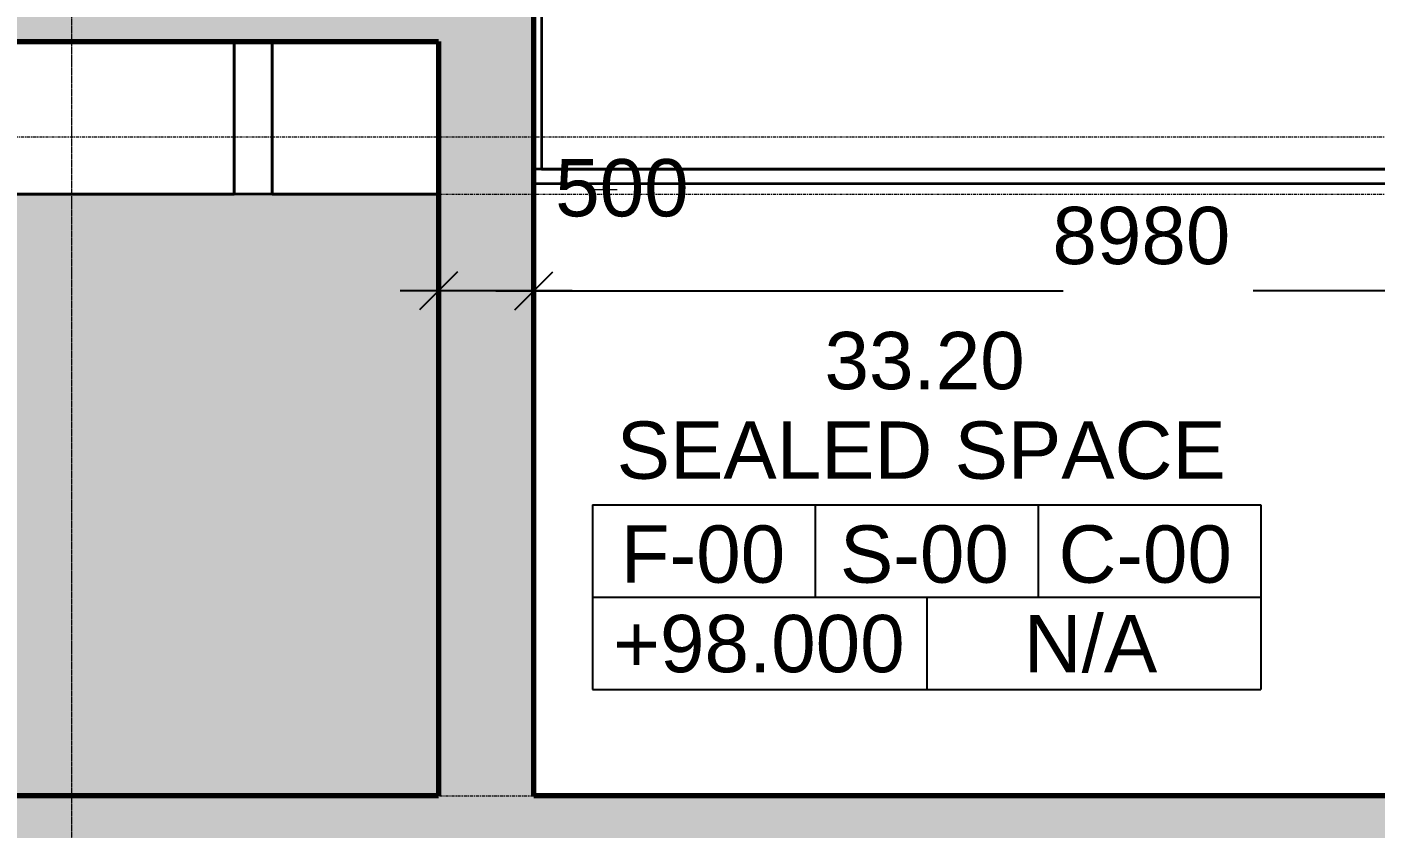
# Model space of a CAD drawing. Header units: millimetres. Extents: x -153298 to 620751, y -313239 to 250031.
# Drawn here: x 101533 to 108594, y -298615 to -294421 of the extents above; entities that cross this region are included whole.
import ezdxf

# ---------------------------------------------------------------- set-up
doc = ezdxf.new("R2010")
doc.units = ezdxf.units.MM
doc.linetypes.add('Centre', pattern=[31.75, 6.35, -4.7625, 15.875, -4.7625])
doc.linetypes.add('DPA_Grid _ Level 100', pattern=[10, 5.5, -1.6, 1.3, -1.6])
doc.layers.get('DEFPOINTS').update_dxf_attribs({"color": 250})
for name, color, linetype, lineweight in [('A-ANNO-DIMS', 1, 'Continuous', 9), ('A-DETL', 1, 'Continuous', 70), ('A-DETL-GENF', 2, 'Continuous', 35), ('A-DETL-THIN', 1, 'Continuous', 25), ('A-FLOR-LEVL', 3, 'Continuous', 35), ('A-GENM', 1, 'Continuous', 9), ('A-ROOM-IDEN', 3, 'Continuous', 25), ('A-ROOM-LINE', 3, 'Continuous', 25), ('A-WALL', 5, 'Continuous', 35), ('E-POWR-CNTR', 2, 'Continuous', 9), ('S-GRID', 1, 'Continuous', 0), ('WALL-E', 2, 'Continuous', 35)]:
    doc.layers.add(name, color=color, linetype=linetype, lineweight=lineweight)
doc.styles.add('Arial_2', font='arial.ttf', dxfattribs={"height": 3})
doc.dimstyles.new('DPA-DIM-3_0_C-T', dxfattribs={"dimscale": 304.8, "dimtxt": 306.07782, "dimasz": 0.492126, "dimexe": 0.656168, "dimexo": 0.0625, "dimgap": 0.164042, "dimtad": 0, "dimjust": 2, "dimdec": 0, "dimzin": 0, "dimdsep": 46, "dimtxsty": 'Arial_2', "dimblk1": 'DOTBLANK', "dimblk2": 'OBLIQUE', "dimsah": 1, "dimcen": 0.09, "dimdle": 0.656168, "dimadec": 8, "dimazin": 0, "dimtfac": 1, "dimtdec": 4, "dimtix": 1, "dimtmove": 2, "dimatfit": 3, "dimfxl": 1.312336, "dimfxlon": 1, "dimtvp": 1, "dimtolj": 1, "dimtzin": 0, "dimarcsym": 2})
doc.dimstyles.new('DPA-DIM-3_0_T-T_1', dxfattribs={"dimscale": 304.8, "dimtxt": 306.07782, "dimasz": 0.656168, "dimexe": 0.656168, "dimexo": 0.0625, "dimgap": 0.164042, "dimtad": 1, "dimdec": 0, "dimzin": 0, "dimdsep": 46, "dimtxsty": 'Arial_2', "dimblk1": 'OBLIQUE', "dimblk2": 'OBLIQUE', "dimsah": 1, "dimcen": 0.09, "dimdle": 0.656168, "dimadec": 8, "dimazin": 0, "dimtfac": 1, "dimtdec": 4, "dimtix": 1, "dimtmove": 1, "dimatfit": 3, "dimfxl": 1.312336, "dimfxlon": 1, "dimtvp": 1, "dimtolj": 1, "dimtzin": 0, "dimarcsym": 2})

# ---------------------------------------------------------------- blocks, each defined once
blk = doc.blocks.new('PPL-C-AECM-1-PP19-EE-M3-0001_rvt-1-2120-01 ENTRANCE 1 SECTION A')
at = {"layer": 'E-POWR-CNTR', "color": 10, "lineweight": 5}
for p, q in [((-878691.2, 101110), (-878691.2, 101240)), ((-878756.2, 101175), (-878626.2, 101175))]:
    blk.add_line(p, q, dxfattribs=at)
blk = doc.blocks.new('PPL_Escalator - STANDARD-13272353-2120-01 ENTRANCE 1 SECTION A')
at = {"layer": 'A-GENM', "lineweight": 35}
for p, q in [((-879022.1, 102410), (-879022.1, 101282)), ((-874473.8, 101282), (-879062.1, 101282)), ((-879062.1, 101282), (-879062.1, 101207)), ((-879022.1, 101282), (-874473.8, 101282)), ((-879062.1, 101207), (-874493.9, 101207))]:
    blk.add_line(p, q, dxfattribs=at)
blk = doc.blocks.new('_Oblique')
at = {"color": 0, "linetype": 'ByBlock', "lineweight": -2}
blk.add_line((-0.5, -0.5), (0.5, 0.5), dxfattribs=at)
blk = doc.blocks.new('*D3717')
at = {"layer": 'A-ANNO-DIMS', "color": 0, "lineweight": -2, "transparency": 16777216}
for p, q in [((103688.2, -296182.9), (103688.2, -295602)), ((104188.2, -296182.9), (104188.2, -295602)), ((104388.2, -295802), (103488.2, -295802))]:
    blk.add_line(p, q, dxfattribs=at)
at = {"layer": 'DEFPOINTS', "color": 0, "transparency": 16777216}
for p in [(103688.2, -295802), (103688.2, -296202), (104188.2, -296202)]:
    blk.add_point(p, dxfattribs=at)
at = {"layer": 'A-ANNO-DIMS', "color": 0, "lineweight": -2, "transparency": 16777216, "xscale": 200, "yscale": 200, "zscale": 200, "rotation": 180}
blk.add_blockref('_Oblique', (103688.2, -295802), dxfattribs=at)
at = {"layer": 'A-ANNO-DIMS', "color": 0, "lineweight": -2, "transparency": 16777216, "xscale": 200, "yscale": 200, "zscale": 200}
blk.add_blockref('_Oblique', (104188.2, -295802), dxfattribs=at)
at = {"layer": 'A-ANNO-DIMS', "color": 0, "transparency": 16777216, "insert": (104299.7, -295112.5), "char_height": 300, "width": 830.648, "attachment_point": 1, "line_spacing_factor": 0.941778, "style": 'Arial_2'}
blk.add_mtext('\\A1;500', dxfattribs=at)
blk = doc.blocks.new('_DotBlank')
at = {"color": 0, "linetype": 'ByBlock', "lineweight": -2}
blk.add_line((-0.5, 0), (-1, 0), dxfattribs=at)
blk.add_circle((0, 0), 0.5, dxfattribs=at)
blk = doc.blocks.new('*D3682')
at = {"layer": 'A-ANNO-DIMS', "color": 0, "lineweight": -2, "transparency": 16777216}
for p, q in [((104188.2, -296182.9), (104188.2, -295602)), ((113167.9, -296182.9), (113167.9, -295602)), ((103988.2, -295802), (106960.1, -295802)), ((113017.9, -295802), (107955.4, -295802))]:
    blk.add_line(p, q, dxfattribs=at)
at = {"layer": 'DEFPOINTS', "color": 0, "transparency": 16777216}
for p in [(104188.2, -295802), (104188.2, -296202), (113167.9, -296202)]:
    blk.add_point(p, dxfattribs=at)
at = {"layer": 'A-ANNO-DIMS', "color": 0, "lineweight": -2, "transparency": 16777216, "xscale": 150, "yscale": 150, "zscale": 150, "rotation": 180}
blk.add_blockref('_Oblique', (104188.2, -295802), dxfattribs=at)
at = {"layer": 'A-ANNO-DIMS', "color": 0, "lineweight": -2, "transparency": 16777216, "xscale": 150, "yscale": 150, "zscale": 150}
blk.add_blockref('_DotBlank', (113167.9, -295802), dxfattribs=at)
at = {"layer": 'A-ANNO-DIMS', "color": 0, "transparency": 16777216, "insert": (106904, -295362.5), "char_height": 300, "width": 1107.531, "attachment_point": 1, "line_spacing_factor": 0.941778, "style": 'Arial_2'}
blk.add_mtext('\\A1;8980', dxfattribs=at)
blk = doc.blocks.new('DPA_Room Tag Box - Standard-4486259-2120-01 ENTRANCE 1 SECTION A')
at = {"layer": 'A-ROOM-LINE'}
for p, q in [((-891197.3, 94383.1), (-891197.3, 93416.3)), ((-891197.3, 94383.1), (-887697.3, 94383.1)), ((-890030.6, 94383.1), (-890030.6, 93899.7)), ((-888864, 94383.1), (-888864, 93899.7)), ((-887697.3, 94383.1), (-887697.3, 93416.3)), ((-891197.3, 93899.7), (-887697.3, 93899.7)), ((-889447.3, 93899.7), (-889447.3, 93416.3)), ((-891197.3, 93416.3), (-887697.3, 93416.3))]:
    blk.add_line(p, q, dxfattribs=at)

msp = doc.modelspace()

# ---------------------------------------------------------------- hatches: boundary and pattern name
at = {"layer": 'A-DETL-GENF', "lineweight": 9}
h = msp.add_hatch(dxfattribs=at)
h.set_pattern_fill('FP_1', color=90, style=0, pattern_type=2)
h.set_pattern_definition([(50, (108217.3, -305821.75), (728.737, -63.756), [76.2, -838.2]), (355, (108217.3, -305821.75), (-140.972, 764.228), [60.96, -670.56]), (100.451, (108278, -305827.1), (587.77, 700.467), [64.76, -712.36]), (46.184, (108217.3, -305618.55), (1084.316, -168.17), [114.3, -1257.3]), (96.636, (108307.7, -305632.6), (949.61, 989.71), [97.14, -1068.54]), (351.184, (108217.3, -305618.6), (949.62, 989.7), [91.44, -1005.84]), (21, (108318.9, -305669.35), (606.458, -409.061), [76.2, -838.2]), (326, (108318.9, -305669.35), (247.208, 736.753), [60.96, -670.56]), (71.451, (108369.44, -305703.44), (853.668, 327.685), [64.76, -712.36]), (37.5, (108217.3, -305821.75), (12.3547, 338.2201), [33.528, -628.904, 33.528, -647.192, -673.1]), (37.5, (108217.3, -305821.75), (12.3547, 338.2201), [-1343.152, 33.528, -639.572]), (7.5, (108217.3, -305821.75), (267.279, 400.722), [33.528, -354.584, 33.528, -613.664, -256.54]), (7.5, (108217.3, -305821.75), (267.279, 400.722), [-1035.304, 33.528, -223.012]), (327.5, (107990.73, -305821.75), (542.3633, -22.9153), [33.528, -220.472, 33.528, -758.952, -1051.56]), (327.5, (107990.73, -305821.75), (542.3633, -22.9153), [-1046.48, 33.528, -1018.032]), (317.5, (107889.13, -305821.75), (592.517, 101.707), [33.528, -296.672, 33.528, -492.76, -746.76]), (317.5, (107889.13, -305821.75), (592.517, 101.707), [-856.488, 33.528, -713.232])])
h.paths.add_polyline_path([(101565.4353, -307197.3524), (102467.8829, -307197.3524), (102467.8829, -305576.753), (103017.8806, -305576.753), (103017.8806, -305376.753), (112467.88, -305376.753), (112467.88, -307197.3524), (113867.88, -307197.3524), (113867.88, -305376.753), (122092.9315, -305376.753), (122092.9315, -306676.753), (123867.88, -306676.753), (123867.88, -307197.3524), (125267.88, -307197.3524), (125267.88, -305976.753), (130003.88, -305976.753), (130003.88, -305376.753), (134337.5502, -305376.753), (134337.5502, -305576.753), (140337.5298, -305576.753), (140337.5298, -304376.753), (130003.88, -304376.753), (130003.88, -304416.753), (129803.88, -304416.753), (129803.88, -305776.753), (124213.88, -305776.753), (124213.88, -304376.753), (113867.88, -304376.753), (113867.88, -298652.784), (119380.88, -301835.716), (119380.88, -302507.753), (119880.88, -302507.753), (119880.8933, -301835.7237), (114011.0238, -298446.753), (112467.88, -298446.753), (112467.88, -298307.753), (112558.3958, -298307.753), (112558.3958, -297707.753), (112058.3958, -297707.753), (112058.3958, -298307.753), (112158.3958, -298307.753), (112158.3958, -298446.753), (104188.1926, -298446.753), (104188.1926, -294036.753), (103988.1926, -294036.753), (103988.1926, -293996.753), (100313.1276, -293996.753), (100322.5695, -294083.8958), (99995.5431, -294083.8958), (100012.5695, -294241.0387), (99685.5431, -294241.0387), (99702.5695, -294398.1815), (99375.5431, -294398.1815), (99392.5695, -294555.3244), (99065.5431, -294555.3244), (99082.5695, -294712.4672), (98755.5431, -294712.4672), (98772.5695, -294869.6101), (98445.5431, -294869.6101), (98459.319, -294996.753), (98431.8802, -294996.753), (98431.8802, -295296.753), (99036.3182, -295296.753), (99036.3182, -295013.3142), (99966.8802, -294541.6008), (99966.8802, -294696.753), (100266.8802, -294696.753), (100266.8802, -294496.753), (103688.1926, -294496.753), (103688.1926, -298446.753), (80330.7286, -298446.753), (80330.7286, -299646.753), (101067.8829, -299646.753), (101067.8829, -304376.753), (80330.7286, -304376.753), (80330.7286, -305576.753), (101067.8829, -305576.753), (101067.8829, -307197.3524)])
h.paths.add_polyline_path([(112467.88, -304376.753), (102467.8829, -304376.753), (102467.8829, -299646.753), (112467.88, -299646.753), (112467.88, -304301.2027)])
h.paths.add_polyline_path([(132836.6797, -299646.753), (140337.5298, -299646.753), (140337.5298, -298446.753), (122478.88, -298446.753), (116617.88, -295053.5424), (116617.88, -293996.753), (116117.88, -293996.753), (116117.88, -295341.8187), (123553.6755, -299646.753), (130961.4671, -299646.753)])
h = msp.add_hatch(dxfattribs=at)
h.set_pattern_fill('FP_32', color=9, style=0, pattern_type=2)
h.set_pattern_definition([(45, (108217.3, -305821.75), (0, 449.0128), [317.5, -317.5]), (45, (108133.1, -305737.56), (0, 449.0128), [317.5, -317.5]), (45, (108048.92, -305653.38), (0, 449.0128), [317.5, -317.5]), (135, (108048.92, -305597.24), (-449.0128, 3e-14), [317.5, -317.5]), (135, (108133.1, -305513.05), (-449.0128, 3e-14), [317.5, -317.5]), (135, (108217.3, -305428.87), (-449.0128, 3e-14), [317.5, -317.5])])
h.paths.add_polyline_path([(136587.1047, -298446.753), (140337.5298, -298446.753), (140337.5298, -295376.753), (134242.3285, -295376.753), (134242.3285, -295096.753), (116692.5163, -295096.753), (122478.88, -298446.753), (132836.6797, -298446.753)])
h.paths.add_polyline_path([(91582.0038, -298446.753), (103688.1926, -298446.753), (103688.1926, -295296.753), (88643.88, -295296.753), (88643.88, -295146.753), (83446.7954, -295146.753), (83446.7954, -295376.753), (80330.7286, -295376.753), (80330.7286, -298446.753), (87831.5788, -298446.753)])

# ---------------------------------------------------------------- linework, layer by layer
at = {"layer": 'A-DETL'}
for p, q in [((104188.1926, -298446.753), (104188.1926, -294036.753)), ((100266.8802, -294496.753), (103688.1926, -294496.753)), ((103688.1926, -294496.753), (103688.1926, -298446.753)), ((103688.1926, -298446.753), (80330.7286, -298446.753)), ((112158.3958, -298446.753), (104188.1926, -298446.753))]:
    msp.add_line(p, q, dxfattribs=at)
at = {"layer": 'A-DETL-THIN'}
for p, q in [((103688.1926, -295296.753), (88643.88, -295296.753)), ((103688.1926, -298446.753), (103688.1926, -295296.753)), ((80330.7286, -298446.753), (103688.1926, -298446.753))]:
    msp.add_line(p, q, dxfattribs=at)
at = {"layer": 'A-FLOR-LEVL', "linetype": 'Centre', "lineweight": 9}
for p, q in [((80346.0738, -294996.753), (144086.7932, -294996.753)), ((80346.0738, -295296.753), (142186.1125, -295296.753)), ((80346.0738, -298446.753), (144086.7932, -298446.753))]:
    msp.add_line(p, q, dxfattribs=at)
at = {"layer": 'A-WALL', "color": 7, "lineweight": 70}
for p, q in [((104188.1926, -298446.753), (104188.1926, -294196.753)), ((103688.1926, -294496.753), (103688.1926, -298446.753))]:
    msp.add_line(p, q, dxfattribs=at)
at = {"layer": 'S-GRID', "linetype": 'DPA_Grid _ Level 100'}
msp.add_line((101767.88, -309692.5036), (101767.88, -276432.3847), dxfattribs=at)
at = {"layer": 'WALL-E', "color": 215}
for p, q in [((102617.88, -295296.753), (102617.88, -294496.753)), ((102617.88, -294496.753), (102617.88, -295296.753)), ((102617.88, -294496.753), (102617.88, -295296.753)), ((102617.88, -295296.753), (102617.88, -294496.753)), ((102817.88, -295296.753), (102817.88, -294496.753)), ((102817.88, -294496.753), (102817.88, -295296.753)), ((102817.88, -295296.753), (102817.88, -294496.753)), ((102817.88, -294496.753), (102817.88, -295296.753)), ((102817.88, -294596.753), (102817.88, -294496.753)), ((102617.88, -294596.753), (102617.88, -295296.753)), ((102617.88, -294596.753), (102617.88, -294896.753)), ((102817.88, -294596.753), (102817.88, -294896.753)), ((102817.88, -294596.753), (102817.88, -294896.753)), ((102617.88, -295296.753), (102617.88, -294896.753)), ((102817.88, -294896.753), (102817.88, -295296.753)), ((102817.88, -295226.753), (102817.88, -295146.753)), ((96633.8314, -295296.753), (102617.88, -295296.753)), ((103688.1926, -295296.753), (96633.8314, -295296.753)), ((102617.88, -295296.753), (96633.8314, -295296.753)), ((96633.8314, -295296.753), (102617.88, -295296.753)), ((102617.88, -295296.753), (97967.88, -295296.753)), ((102817.88, -295296.753), (102617.88, -295296.753)), ((103688.1926, -295296.753), (102817.88, -295296.753)), ((102817.88, -295296.753), (103688.1926, -295296.753)), ((103688.1926, -295296.753), (103688.1926, -298446.753)), ((103688.1926, -298446.753), (103688.1926, -295296.753)), ((104188.1926, -298446.753), (104188.1926, -295296.753)), ((104188.1926, -295296.753), (104188.1926, -298446.753)), ((102617.88, -298446.753), (88994.8801, -298446.753)), ((88994.8801, -298446.753), (103688.1926, -298446.753)), ((103688.1926, -298446.753), (91224.8802, -298446.753)), ((97967.88, -298446.753), (102617.88, -298446.753)), ((102817.88, -298446.753), (103688.1926, -298446.753)), ((103688.1926, -298446.753), (102817.88, -298446.753)), ((104188.1926, -298446.753), (109617.88, -298446.753)), ((112158.3958, -298446.753), (104188.1926, -298446.753)), ((112158.3958, -298446.753), (104188.1926, -298446.753)), ((104188.1926, -298446.753), (112158.3958, -298446.753))]:
    msp.add_line(p, q, dxfattribs=at)

# ---------------------------------------------------------------- block references
at = {"lineweight": 5}
msp.add_blockref('PPL-C-AECM-1-PP19-EE-M3-0001_rvt-1-2120-01 ENTRANCE 1 SECTION A', (983250.2539, -396446.753), dxfattribs=at)
at = {"layer": 'A-GENM'}
msp.add_blockref('PPL_Escalator - STANDARD-13272353-2120-01 ENTRANCE 1 SECTION A', (983250.2539, -396446.753), dxfattribs=at)
at = {"layer": 'A-ROOM-IDEN'}
msp.add_blockref('DPA_Room Tag Box - Standard-4486259-2120-01 ENTRANCE 1 SECTION A', (995692.9764, -391306.696), dxfattribs=at)

# ---------------------------------------------------------------- texts
at = {"layer": 'A-ROOM-IDEN', "lineweight": 9, "char_height": 300, "attachment_point": 1, "style": 'Arial_2'}
for s, insert, width in [('33.20', (105710.5583, -296017.4675), 1298.73375), ('SEALED SPACE', (104621.6521, -296486.3307), 3928.26875), ('F-00', (104643.008, -297030.6056), 1058.2275), ('S-00', (105791.1924, -297030.6056), 1090.295), ('C-00', (106936.2465, -297030.6056), 1114.345625), ('N/A', (106754.748, -297499.3223), 857.805625), ('+98.000', (104603.9146, -297499.3223), 1883.965625)]:
    msp.add_mtext(s, dxfattribs=dict(at, insert=insert, width=width))

# ---------------------------------------------------------------- dimensions: what is measured, and where the dimension line sits
at = {"layer": 'A-ANNO-DIMS'}
for base, p1, p2, dimstyle, override, picture, middle in [((103688.1926, -295801.9759), (104188.1926, -296201.9759), (103688.1926, -296201.9759), 'DPA-DIM-3_0_T-T_1', {"dimpost": '<>', "dimfxl": 500}, '*D3717', (104715.0732, -295562.507)), ((104188.1926, -295801.9759), (113167.88, -296201.9759), (104188.1926, -296201.9759), 'DPA-DIM-3_0_C-T', {"dimpost": '<>', "dimfxl": 8979.687376}, '*D3682', (107457.7777, -295562.507))]:
    dim = msp.add_linear_dim(base=base, p1=p1, p2=p2, dimstyle=dimstyle, override=override, dxfattribs=at)
    dim.commit()
    dim.dimension.update_dxf_attribs({"geometry": picture, "text_midpoint": middle, "dimtype": 160})

doc.saveas('drawing.dxf')
